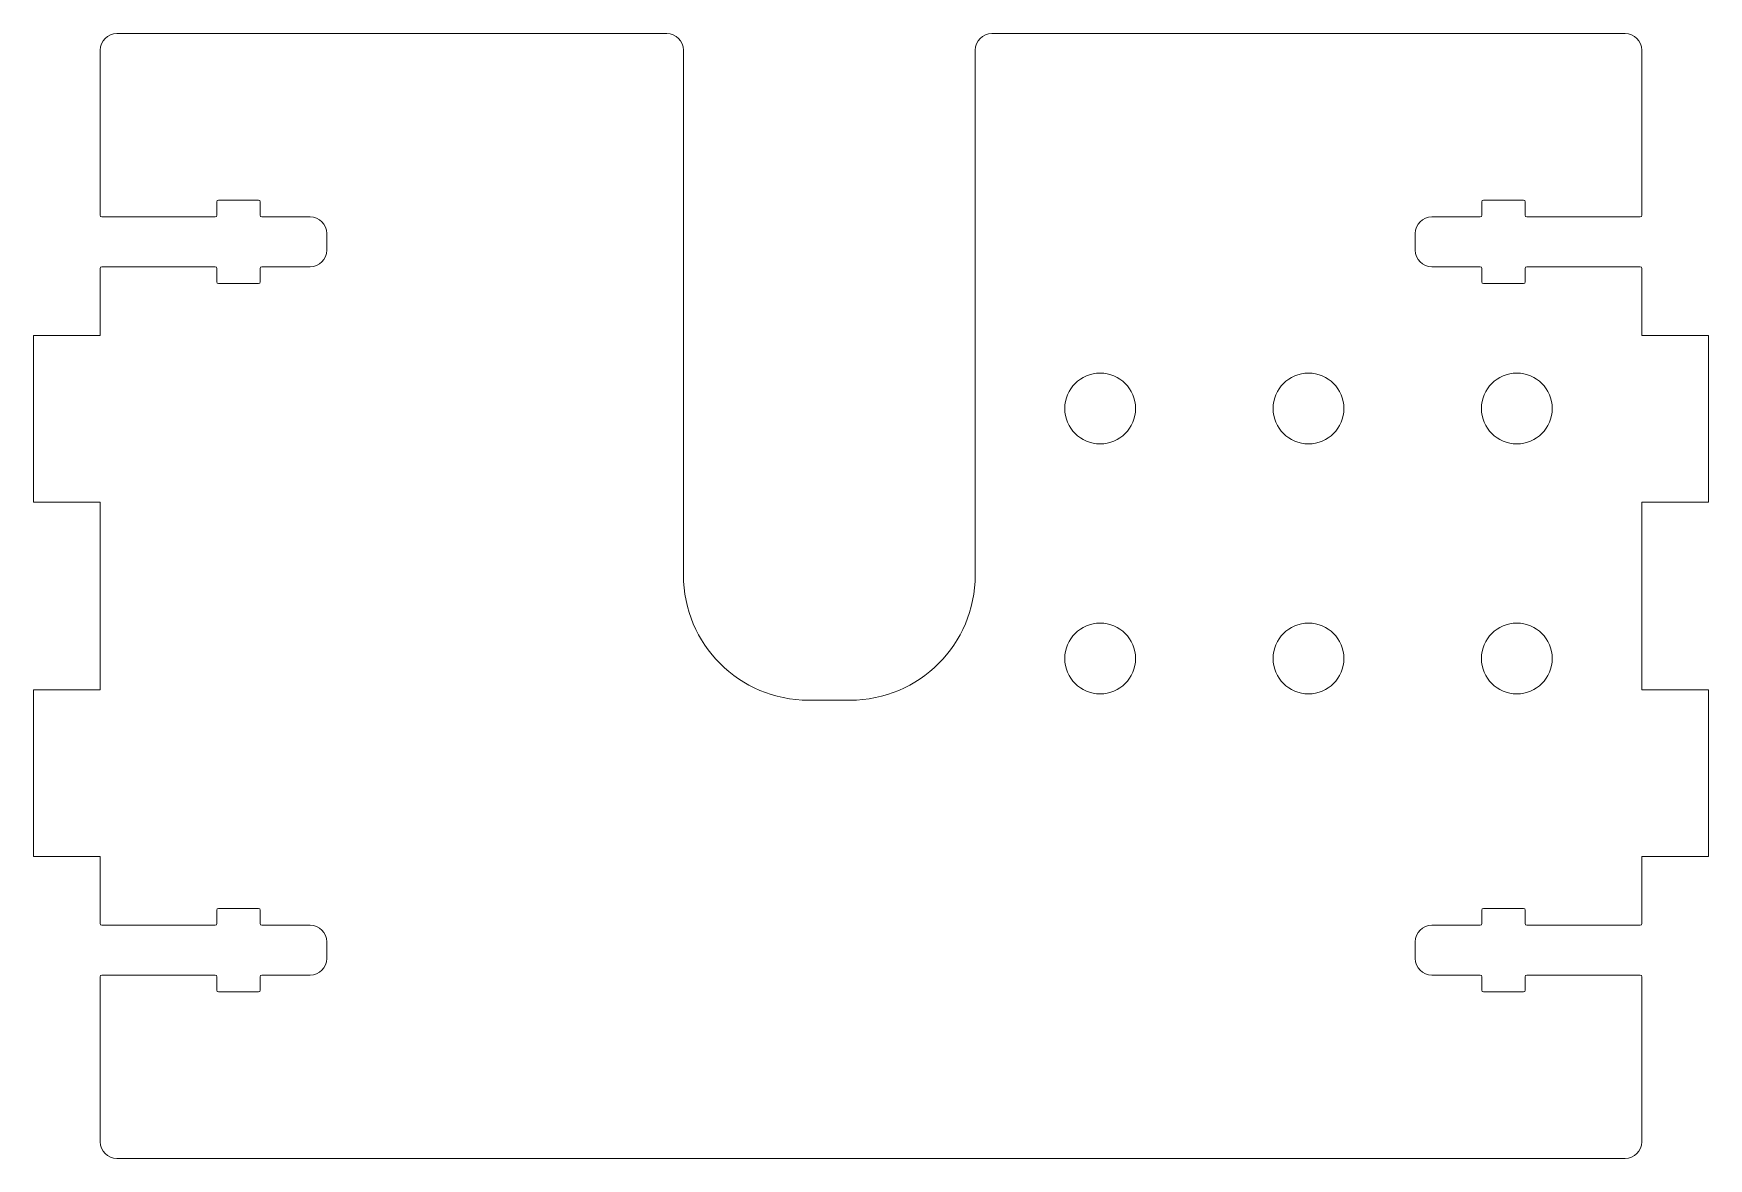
# Model space of a CAD drawing. Header units: millimetres. Extents: x -100 to 100, y 0 to 135.
import ezdxf

# ---------------------------------------------------------------- set-up
doc = ezdxf.new("R2010")
doc.units = ezdxf.units.MM
doc.layers.add('1', color=7, linetype='CONTINUOUS', true_color=0xffffff)

msp = doc.modelspace()

# ---------------------------------------------------------------- linework, layer by layer
at = {"layer": '1', "color": 163, "linetype": 'CONTINUOUS', "lineweight": 18}
for p, q in [((-24.5, 135), (-90.5, 135)), ((90.5, 135), (14.5, 135)), ((-92.5, 133), (-92.5, 113.2)), ((-22.5, 70), (-22.5, 133)), ((12.5, 133), (12.5, 70)), ((92.5, 113.2), (92.5, 133)), ((-78.5, 113.2), (-78.5, 114.8)), ((-78.3, 115), (-73.5, 115)), ((-73.3, 114.8), (-73.3, 113.2)), ((73.3, 113.2), (73.3, 114.8)), ((73.5, 115), (78.3, 115)), ((78.5, 114.8), (78.5, 113.2)), ((-92.3, 113), (-78.7, 113)), ((-73.1, 113), (-67.3, 113)), ((67.3, 113), (73.1, 113)), ((78.7, 113), (92.3, 113)), ((-65.3, 111), (-65.3, 109)), ((65.3, 109), (65.3, 111)), ((-92.5, 106.8), (-92.5, 98.75)), ((-78.7, 107), (-92.3, 107)), ((-78.5, 105.2), (-78.5, 106.8)), ((-73.3, 106.8), (-73.3, 105.2)), ((-67.3, 107), (-73.1, 107)), ((73.1, 107), (67.3, 107)), ((73.3, 105.2), (73.3, 106.8)), ((78.5, 106.8), (78.5, 105.2)), ((92.3, 107), (78.7, 107)), ((92.5, 98.75), (92.5, 106.8)), ((-73.5, 105), (-78.3, 105)), ((78.3, 105), (73.5, 105)), ((-100.5, 98.75), (-100.5, 78.75)), ((-92.5, 98.75), (-100.5, 98.75)), ((100.5, 98.75), (92.5, 98.75)), ((100.5, 78.75), (100.5, 98.75)), ((-100.5, 78.75), (-92.5, 78.75)), ((-92.5, 78.75), (-92.5, 56.25)), ((92.5, 78.75), (100.5, 78.75)), ((92.5, 56.25), (92.5, 78.75)), ((-100.5, 56.25), (-100.5, 36.25)), ((-92.5, 56.25), (-100.5, 56.25)), ((-2.5, 55), (-7.5, 55)), ((100.5, 56.25), (92.5, 56.25)), ((100.5, 36.25), (100.5, 56.25)), ((-100.5, 36.25), (-92.5, 36.25)), ((-92.5, 36.25), (-92.5, 28.2)), ((92.5, 36.25), (100.5, 36.25)), ((92.5, 28.2), (92.5, 36.25)), ((-78.5, 28.2), (-78.5, 29.8)), ((-78.3, 30), (-73.5, 30)), ((-73.3, 29.8), (-73.3, 28.2)), ((73.3, 28.2), (73.3, 29.8)), ((73.5, 30), (78.3, 30)), ((78.5, 29.8), (78.5, 28.2)), ((-92.3, 28), (-78.7, 28)), ((-73.1, 28), (-67.3, 28)), ((67.3, 28), (73.1, 28)), ((78.7, 28), (92.3, 28)), ((-65.3, 26), (-65.3, 24)), ((65.3, 24), (65.3, 26)), ((-92.5, 21.8), (-92.5, 2)), ((-78.7, 22), (-92.3, 22)), ((-78.5, 20.2), (-78.5, 21.8)), ((-73.3, 21.8), (-73.3, 20.2)), ((-67.3, 22), (-73.1, 22)), ((73.1, 22), (67.3, 22)), ((73.3, 20.2), (73.3, 21.8)), ((78.5, 21.8), (78.5, 20.2)), ((92.3, 22), (78.7, 22)), ((92.5, 2), (92.5, 21.8)), ((-73.5, 20), (-78.3, 20)), ((78.3, 20), (73.5, 20)), ((-90.5, 0), (90.5, 0))]:
    msp.add_line(p, q, dxfattribs=at)
at = {"layer": '1', "color": 163, "linetype": 'CONTINUOUS', "lineweight": 18, "extrusion": (0, 0, -1)}
for centre in [(-27.5, 90), (-52.5, 90), (-77.5, 90)]:
    msp.add_circle(centre, 4.25, dxfattribs=at)
at = {"layer": '1', "color": 163, "linetype": 'CONTINUOUS', "lineweight": 18}
for centre in [(27.5, 60), (52.5, 60), (77.5, 60)]:
    msp.add_circle(centre, 4.25, dxfattribs=at)
for centre, radius, start, end in [((-90.5, 133), 2, 90, 180), ((-24.5, 133), 2, 0, 90), ((14.5, 133), 2, 90, 180), ((90.5, 133), 2, 0, 90), ((-92.3, 113.2), 0.2, 180, 270), ((-78.7, 113.2), 0.2, 270, 0), ((-73.1, 113.2), 0.2, 180, 270), ((73.1, 113.2), 0.2, 270, 0), ((78.7, 113.2), 0.2, 180, 270), ((92.3, 113.2), 0.2, 270, 360), ((-92.3, 106.8), 0.2, 90, 180), ((-78.7, 106.8), 0.2, 0, 90), ((-73.1, 106.8), 0.2, 90, 180), ((73.1, 106.8), 0.2, 0, 90), ((78.7, 106.8), 0.2, 90, 180), ((92.3, 106.8), 0.2, 360, 90), ((-92.3, 28.2), 0.2, 180, 270), ((-78.7, 28.2), 0.2, 270, 0), ((-73.1, 28.2), 0.2, 180, 270), ((73.1, 28.2), 0.2, 270, 0), ((78.7, 28.2), 0.2, 180, 270), ((92.3, 28.2), 0.2, 270, 360), ((-92.3, 21.8), 0.2, 90, 180), ((-78.7, 21.8), 0.2, 360, 90), ((-73.1, 21.8), 0.2, 90, 180), ((73.1, 21.8), 0.2, 360, 90), ((78.7, 21.8), 0.2, 90, 180), ((92.3, 21.8), 0.2, 0, 90), ((-90.5, 2), 2, 180, 270), ((90.5, 2), 2, 270, 0)]:
    msp.add_arc(centre, radius, start, end, dxfattribs=at)
at = {"layer": '1', "color": 163, "linetype": 'CONTINUOUS', "lineweight": 18, "extrusion": (0, 0, -1)}
for centre, radius, start, end in [((78.3, 114.8), 0.2, 0, 90), ((73.5, 114.8), 0.2, 90, 180), ((-73.5, 114.8), 0.2, 0, 90), ((-78.3, 114.8), 0.2, 90, 180), ((67.3, 111), 2, 90, 180), ((-67.3, 111), 2, 360, 90), ((67.3, 109), 2, 180, 270), ((-67.3, 109), 2, 270, 0), ((78.3, 105.2), 0.2, 270, 0), ((73.5, 105.2), 0.2, 180, 270), ((-73.5, 105.2), 0.2, 270, 0), ((-78.3, 105.2), 0.2, 180, 270), ((7.5, 70), 15, 270, 0), ((2.5, 70), 15, 180, 270), ((78.3, 29.8), 0.2, 0, 90), ((73.5, 29.8), 0.2, 90, 180), ((-73.5, 29.8), 0.2, 360, 90), ((-78.3, 29.8), 0.2, 90, 180), ((67.3, 26), 2, 90, 180), ((-67.3, 26), 2, 360, 90), ((67.3, 24), 2, 180, 270), ((-67.3, 24), 2, 270, 0), ((78.3, 20.2), 0.2, 270, 0), ((73.5, 20.2), 0.2, 180, 270), ((-73.5, 20.2), 0.2, 270, 0), ((-78.3, 20.2), 0.2, 180, 270)]:
    msp.add_arc(centre, radius, start, end, dxfattribs=at)

doc.saveas('drawing.dxf')
